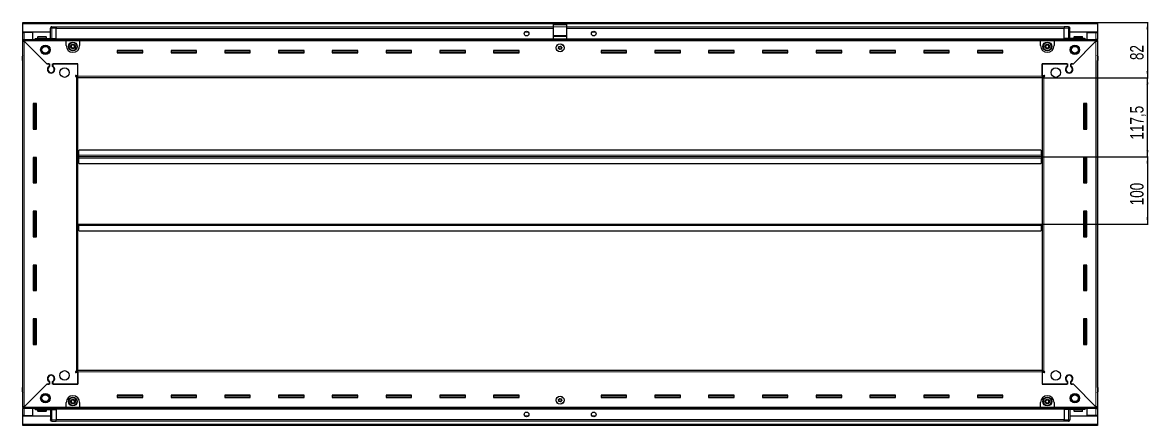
# Model space of a CAD drawing. Header units: millimetres. Extents: x 1132 to 6073, y -137 to 1943.
# Drawn here: x 4398 to 6073, y 1148 to 1747 of the extents above; entities that cross this region are included whole.
import ezdxf

# ---------------------------------------------------------------- set-up
doc = ezdxf.new("R2010")
doc.units = ezdxf.units.MM
doc.layers.add('FORMAT', color=7, linetype='Continuous')
doc.styles.add('SLDTEXTSTYLE0', font='TXT', dxfattribs={"width": 0.75})
doc.dimstyles.new('SLDDIMSTYLE0', dxfattribs={"dimtxt": 20, "dimasz": 10, "dimexe": 0, "dimexo": 0.0625, "dimgap": 5, "dimtad": 2, "dimdec": 1, "dimrnd": 1e-09, "dimzin": 12, "dimdsep": 46, "dimtxsty": 'SLDTEXTSTYLE0', "dimsah": 1, "dimcen": 0.09, "dimadec": 0, "dimazin": 3, "dimtfac": 1, "dimtofl": 0, "dimtmove": 0, "dimatfit": 3, "dimfxl": 0, "dimfrac": 2, "dimtolj": 1, "dimtzin": 12, "dimarcsym": 0})

# ---------------------------------------------------------------- blocks, each defined once
blk = doc.blocks.new('_D_6')
at = {"layer": 'FORMAT'}
for p, q in [((5997, 1746.6), (6072.5, 1746.6)), ((6071.5, 1746.6), (6071.5, 1664.6)), ((5915, 1664.6), (6072.5, 1664.6))]:
    blk.add_line(p, q, dxfattribs=at)
for points in [[(6071.5, 1746.6), (6070, 1736.6), (6073.1, 1736.6)], [(6071.5, 1664.6), (6073.1, 1674.6), (6070, 1674.6)]]:
    blk.add_solid(points, dxfattribs=at)
at = {"layer": 'FORMAT', "insert": (6045.7, 1690.8), "char_height": 20, "attachment_point": 1, "rotation": 90, "style": 'SLDTEXTSTYLE0'}
blk.add_mtext('82', dxfattribs=at)
blk = doc.blocks.new('_D_7')
at = {"layer": 'FORMAT'}
for p, q in [((5915, 1664.6), (6072.5, 1664.6)), ((6071.5, 1547.1), (6071.5, 1664.6)), ((5914, 1547.1), (6072.5, 1547.1))]:
    blk.add_line(p, q, dxfattribs=at)
for points in [[(6071.5, 1664.6), (6070, 1654.6), (6073.1, 1654.6)], [(6071.5, 1547.1), (6073.1, 1557.1), (6070, 1557.1)]]:
    blk.add_solid(points, dxfattribs=at)
at = {"layer": 'FORMAT', "insert": (6045.7, 1572.6), "char_height": 20, "attachment_point": 1, "rotation": 90, "style": 'SLDTEXTSTYLE0'}
blk.add_mtext('117,5', dxfattribs=at)
blk = doc.blocks.new('_D_8')
at = {"layer": 'FORMAT'}
for p, q in [((5914, 1547.1), (6072.5, 1547.1)), ((6071.5, 1547.1), (6071.5, 1447.1)), ((5914, 1447.1), (6072.5, 1447.1))]:
    blk.add_line(p, q, dxfattribs=at)
for points in [[(6071.5, 1547.1), (6070, 1537.1), (6073.1, 1537.1)], [(6071.5, 1447.1), (6073.1, 1457.1), (6070, 1457.1)]]:
    blk.add_solid(points, dxfattribs=at)
at = {"layer": 'FORMAT', "insert": (6045.7, 1474.9), "char_height": 20, "attachment_point": 1, "rotation": 90, "style": 'SLDTEXTSTYLE0'}
blk.add_mtext('100', dxfattribs=at)

msp = doc.modelspace()

# ---------------------------------------------------------------- linework, layer by layer
at = {"color": 7, "linetype": 'Continuous', "lineweight": 25}
for p, q in [((4398.01, 1744.5), (4398.01, 1746.6)), ((4398.01, 1746.6), (5997.01, 1746.6)), ((4398.01, 1732.1), (4398.01, 1744.5)), ((5187.51, 1743.6), (5207.51, 1743.6)), ((5187.51, 1740.34), (5187.51, 1743.6)), ((5207.51, 1740.34), (5207.51, 1743.6)), ((5997.01, 1746.6), (5997.01, 1744.5)), ((5997.01, 1744.5), (5997.01, 1732.1)), ((4439.01, 1732.1), (4398.01, 1732.1)), ((4398.01, 1731.6), (4398.01, 1732.1)), ((4398.01, 1731.6), (4400.11, 1731.6)), ((4398.01, 1721.35), (4398.01, 1731.6)), ((4399.51, 1731.6), (4399.51, 1732.1)), ((4413.01, 1731.6), (4400.11, 1731.6)), ((4413.01, 1721.35), (4413.01, 1731.6)), ((4439.01, 1723.1), (4439.01, 1738.1)), ((4439.69, 1739.6), (4439.69, 1739.6)), ((4441.01, 1740.1), (4447.51, 1740.1)), ((4441.01, 1740.1), (4447.51, 1740.1)), ((4447.51, 1740.1), (4447.51, 1740.1)), ((4447.51, 1740.1), (4447.51, 1740.1)), ((4447.51, 1740.1), (4447.51, 1738.1)), ((5187.51, 1739.95), (4447.51, 1739.95)), ((4447.51, 1723.1), (4447.51, 1738.1)), ((5150.39, 1732.1), (5144.64, 1732.1)), ((5187.51, 1727.19), (5187.51, 1740.34)), ((5187.51, 1726.1), (5187.51, 1727.19)), ((5187.51, 1726.1), (5207.51, 1726.1)), ((5187.51, 1722.6), (5187.51, 1726.1)), ((5207.51, 1727.19), (5207.51, 1740.34)), ((5947.51, 1739.95), (5207.51, 1739.95)), ((5207.51, 1726.1), (5207.51, 1727.19)), ((5207.51, 1722.6), (5207.51, 1726.1)), ((5250.39, 1732.1), (5244.64, 1732.1)), ((5947.51, 1740.1), (5947.51, 1740.1)), ((5954.01, 1740.1), (5947.51, 1740.1)), ((5954.01, 1740.1), (5947.51, 1740.1)), ((5947.51, 1740.1), (5947.51, 1738.1)), ((5947.51, 1723.1), (5947.51, 1738.1)), ((5956.01, 1738.1), (5956.01, 1738.1)), ((5956.01, 1723.1), (5956.01, 1738.1)), ((5997.01, 1732.1), (5956.01, 1732.1)), ((5982.01, 1721.35), (5982.01, 1731.6)), ((5982.01, 1731.6), (5994.91, 1731.6)), ((5994.91, 1731.6), (5997.01, 1731.6)), ((5995.51, 1731.6), (5995.51, 1732.1)), ((5997.01, 1731.6), (5997.01, 1732.1)), ((5997.01, 1731.6), (5997.01, 1721.35)), ((4398.01, 1719.85), (4398.01, 1721.35)), ((4398.01, 1721.35), (4399.01, 1721.35)), ((4398.01, 1719.35), (4398.01, 1719.85)), ((4398.01, 1719.85), (4399.01, 1719.85)), ((4398.01, 1174.85), (4398.01, 1719.35)), ((4399.51, 1719.35), (4398.01, 1719.35)), ((4399.01, 1719.85), (4399.01, 1721.35)), ((4399.01, 1721.35), (4462.51, 1721.35)), ((4399.61, 1719.25), (4433.51, 1685.35)), ((4434.21, 1684.65), (4400.11, 1718.75)), ((4418.51, 1723.1), (4447.51, 1723.1)), ((4420.01, 1725), (4420.01, 1723.1)), ((4420.81, 1725.8), (4432.21, 1725.8)), ((4433.01, 1723.1), (4433.01, 1725)), ((4447.51, 1723.1), (4447.51, 1722.6)), ((4447.51, 1721.95), (5947.51, 1721.95)), ((4462.51, 1719.25), (4462.51, 1721.35)), ((4462.51, 1721.35), (4482.51, 1721.35)), ((4462.51, 1719.85), (4482.51, 1719.85)), ((4462.51, 1712.35), (4462.51, 1719.25)), ((4482.51, 1721.35), (4482.51, 1719.25)), ((4482.51, 1721.35), (5912.51, 1721.35)), ((4482.51, 1719.25), (4482.51, 1712.35)), ((5187.51, 1722.6), (5207.51, 1722.6)), ((5191.51, 1722.6), (5191.51, 1721.95)), ((5194.01, 1721.95), (5194.01, 1722.6)), ((5201.01, 1721.95), (5201.01, 1722.6)), ((5203.51, 1721.95), (5203.51, 1722.6)), ((5912.51, 1719.25), (5912.51, 1721.35)), ((5912.51, 1721.35), (5932.51, 1721.35)), ((5912.51, 1719.85), (5932.51, 1719.85)), ((5912.51, 1712.35), (5912.51, 1719.25)), ((5932.51, 1721.35), (5996.01, 1721.35)), ((5932.51, 1721.35), (5932.51, 1719.25)), ((5932.51, 1719.25), (5932.51, 1712.35)), ((5947.51, 1723.1), (5947.51, 1722.6)), ((5976.51, 1723.1), (5947.51, 1723.1)), ((5994.91, 1718.75), (5960.81, 1684.65)), ((5961.51, 1685.35), (5995.41, 1719.25)), ((5962.01, 1725), (5962.01, 1723.1)), ((5962.81, 1725.8), (5974.21, 1725.8)), ((5975.01, 1723.1), (5975.01, 1725)), ((5995.51, 1719.35), (5997.01, 1719.35)), ((5996.01, 1719.85), (5996.01, 1721.35)), ((5996.01, 1721.35), (5997.01, 1721.35)), ((5996.01, 1719.85), (5997.01, 1719.85)), ((5997.01, 1719.85), (5997.01, 1721.35)), ((5997.01, 1719.85), (5997.01, 1719.35)), ((5997.01, 1719.35), (5997.01, 1174.85)), ((4397.51, 1696.6), (4397.51, 1690.1)), ((4397.51, 1690.1), (4397.51, 1696.6)), ((4576.51, 1705.1), (4538.51, 1705.1)), ((4538.51, 1705.1), (4538.51, 1701.6)), ((4576.51, 1702.35), (4538.51, 1702.35)), ((4538.51, 1701.6), (4576.51, 1701.6)), ((4576.51, 1701.6), (4576.51, 1705.1)), ((4656.51, 1705.1), (4618.51, 1705.1)), ((4618.51, 1705.1), (4618.51, 1701.6)), ((4656.51, 1702.35), (4618.51, 1702.35)), ((4618.51, 1701.6), (4656.51, 1701.6)), ((4656.51, 1701.6), (4656.51, 1705.1)), ((4736.51, 1705.1), (4698.51, 1705.1)), ((4698.51, 1705.1), (4698.51, 1701.6)), ((4736.51, 1702.35), (4698.51, 1702.35)), ((4698.51, 1701.6), (4736.51, 1701.6)), ((4736.51, 1701.6), (4736.51, 1705.1)), ((4816.51, 1705.1), (4778.51, 1705.1)), ((4778.51, 1705.1), (4778.51, 1701.6)), ((4816.51, 1702.35), (4778.51, 1702.35)), ((4778.51, 1701.6), (4816.51, 1701.6)), ((4816.51, 1701.6), (4816.51, 1705.1)), ((4896.51, 1705.1), (4858.51, 1705.1)), ((4858.51, 1705.1), (4858.51, 1701.6)), ((4896.51, 1702.35), (4858.51, 1702.35)), ((4858.51, 1701.6), (4896.51, 1701.6)), ((4896.51, 1701.6), (4896.51, 1705.1)), ((4976.51, 1705.1), (4938.51, 1705.1)), ((4938.51, 1705.1), (4938.51, 1701.6)), ((4976.51, 1702.35), (4938.51, 1702.35)), ((4938.51, 1701.6), (4976.51, 1701.6)), ((4976.51, 1701.6), (4976.51, 1705.1)), ((5056.51, 1705.1), (5018.51, 1705.1)), ((5018.51, 1705.1), (5018.51, 1701.6)), ((5056.51, 1702.35), (5018.51, 1702.35)), ((5018.51, 1701.6), (5056.51, 1701.6)), ((5056.51, 1701.6), (5056.51, 1705.1)), ((5136.51, 1705.1), (5098.51, 1705.1)), ((5098.51, 1705.1), (5098.51, 1701.6)), ((5136.51, 1702.35), (5098.51, 1702.35)), ((5098.51, 1701.6), (5136.51, 1701.6)), ((5136.51, 1701.6), (5136.51, 1705.1)), ((5296.51, 1705.1), (5258.51, 1705.1)), ((5258.51, 1705.1), (5258.51, 1701.6)), ((5296.51, 1702.35), (5258.51, 1702.35)), ((5258.51, 1701.6), (5296.51, 1701.6)), ((5296.51, 1701.6), (5296.51, 1705.1)), ((5376.51, 1705.1), (5338.51, 1705.1)), ((5338.51, 1705.1), (5338.51, 1701.6)), ((5376.51, 1702.35), (5338.51, 1702.35)), ((5338.51, 1701.6), (5376.51, 1701.6)), ((5376.51, 1701.6), (5376.51, 1705.1)), ((5456.51, 1705.1), (5418.51, 1705.1)), ((5418.51, 1705.1), (5418.51, 1701.6)), ((5456.51, 1702.35), (5418.51, 1702.35)), ((5418.51, 1701.6), (5456.51, 1701.6)), ((5456.51, 1701.6), (5456.51, 1705.1)), ((5536.51, 1705.1), (5498.51, 1705.1)), ((5498.51, 1705.1), (5498.51, 1701.6)), ((5536.51, 1702.35), (5498.51, 1702.35)), ((5498.51, 1701.6), (5536.51, 1701.6)), ((5536.51, 1701.6), (5536.51, 1705.1)), ((5616.51, 1705.1), (5578.51, 1705.1)), ((5578.51, 1705.1), (5578.51, 1701.6)), ((5616.51, 1702.35), (5578.51, 1702.35)), ((5578.51, 1701.6), (5616.51, 1701.6)), ((5616.51, 1701.6), (5616.51, 1705.1)), ((5696.51, 1705.1), (5658.51, 1705.1)), ((5658.51, 1705.1), (5658.51, 1701.6)), ((5696.51, 1702.35), (5658.51, 1702.35)), ((5658.51, 1701.6), (5696.51, 1701.6)), ((5696.51, 1701.6), (5696.51, 1705.1)), ((5776.51, 1705.1), (5738.51, 1705.1)), ((5738.51, 1705.1), (5738.51, 1701.6)), ((5776.51, 1702.35), (5738.51, 1702.35)), ((5738.51, 1701.6), (5776.51, 1701.6)), ((5776.51, 1701.6), (5776.51, 1705.1)), ((5856.51, 1705.1), (5818.51, 1705.1)), ((5818.51, 1705.1), (5818.51, 1701.6)), ((5856.51, 1702.35), (5818.51, 1702.35)), ((5818.51, 1701.6), (5856.51, 1701.6)), ((5856.51, 1701.6), (5856.51, 1705.1)), ((5997.02, 1697.93), (5997.02, 1697.93)), ((5997.51, 1690.1), (5997.51, 1696.6)), ((5997.52, 1696.6), (5997.52, 1690.1)), ((4397.51, 1690.1), (4397.51, 1690.1)), ((4398.01, 1690.1), (4397.51, 1690.1)), ((4397.66, 1690.1), (4397.66, 1204.1)), ((4433.51, 1685.35), (4437.71, 1685.35)), ((4434.91, 1685.35), (4434.21, 1684.65)), ((4437.01, 1685.35), (4434.91, 1685.35)), ((4437.01, 1685.35), (4437.01, 1681.46)), ((4437.71, 1685.35), (4437.71, 1681.07)), ((4442.31, 1685.35), (4480.01, 1685.35)), ((4442.31, 1681.07), (4442.31, 1685.35)), ((4443.01, 1681.46), (4443.01, 1685.35)), ((4480.01, 1685.35), (4443.01, 1685.35)), ((4480.01, 1666.7), (4480.01, 1685.35)), ((4480.01, 1668.1), (4480.01, 1685.35)), ((5915.01, 1685.35), (5952.71, 1685.35)), ((5915.01, 1666.7), (5915.01, 1685.35)), ((5915.01, 1685.35), (5915.01, 1668.1)), ((5952.01, 1685.35), (5915.01, 1685.35)), ((5952.01, 1685.35), (5952.01, 1681.46)), ((5952.71, 1685.35), (5952.71, 1681.07)), ((5957.31, 1685.35), (5961.51, 1685.35)), ((5957.31, 1681.07), (5957.31, 1685.35)), ((5960.11, 1685.35), (5958.01, 1685.35)), ((5958.01, 1681.46), (5958.01, 1685.35)), ((5960.81, 1684.65), (5960.11, 1685.35)), ((5997.02, 1690.1), (5997.51, 1690.1)), ((5997.36, 1204.1), (5997.36, 1690.1)), ((5997.52, 1690.1), (5997.51, 1690.1)), ((5997.51, 1690.1), (5997.51, 1690.1)), ((4438.01, 1672.49), (4438.01, 1671.73)), ((4477.16, 1668.1), (4480.01, 1668.1)), ((4477.91, 1666.1), (4477.16, 1666.1)), ((4477.91, 1666.1), (4480.01, 1666.1)), ((4480.01, 1667.1), (4478.01, 1667.1)), ((4478.01, 1667.1), (4478.01, 1666.1)), ((4480.01, 1664.6), (4480.01, 1666.7)), ((5915.01, 1664.6), (4480.01, 1664.6)), ((4480.01, 1229.6), (4480.01, 1664.6)), ((5915.01, 1668.1), (5917.86, 1668.1)), ((5917.01, 1667.1), (5915.01, 1667.1)), ((5915.01, 1666.7), (5915.01, 1664.6)), ((5915.01, 1666.1), (5917.11, 1666.1)), ((5915.01, 1664.6), (5915.01, 1229.6)), ((5917.01, 1666.1), (5917.01, 1667.1)), ((5917.86, 1666.1), (5917.11, 1666.1)), ((5957.01, 1672.49), (5957.01, 1671.73)), ((4418.51, 1626.1), (4413.51, 1626.1)), ((4413.51, 1626.1), (4413.51, 1588.1)), ((4415.66, 1588.1), (4415.66, 1626.1)), ((4417.46, 1588.1), (4417.46, 1626.1)), ((4417.49, 1588.1), (4417.49, 1626.1)), ((4418.51, 1588.1), (4418.51, 1626.1)), ((5976.51, 1626.1), (5976.51, 1588.1)), ((5981.51, 1626.1), (5976.51, 1626.1)), ((5977.54, 1626.1), (5977.54, 1588.1)), ((5977.57, 1626.1), (5977.57, 1588.1)), ((5979.36, 1626.1), (5979.36, 1588.1)), ((5981.51, 1588.1), (5981.51, 1626.1)), ((4413.51, 1588.1), (4418.51, 1588.1)), ((5976.51, 1588.1), (5981.51, 1588.1)), ((4418.51, 1546.1), (4413.51, 1546.1)), ((4413.51, 1546.1), (4413.51, 1508.1)), ((4415.66, 1508.1), (4415.66, 1546.1)), ((4417.46, 1508.1), (4417.46, 1546.1)), ((4417.49, 1508.1), (4417.49, 1546.1)), ((4418.51, 1508.1), (4418.51, 1546.1)), ((4480.76, 1547.1), (4480.01, 1547.1)), ((4481.01, 1549.95), (4480.76, 1549.95)), ((4480.76, 1549.95), (4480.76, 1547.1)), ((4480.76, 1547.1), (4480.76, 1544.25)), ((4480.76, 1544.25), (4481.01, 1544.25)), ((4482.01, 1557.1), (4481.01, 1556.1)), ((4481.01, 1556.1), (4481.01, 1549.2)), ((4481.01, 1547.1), (4481.01, 1549.2)), ((5914.01, 1547.1), (4481.01, 1547.1)), ((4481.01, 1545), (4481.01, 1547.1)), ((4481.01, 1545), (4481.01, 1538.1)), ((5913.01, 1557.1), (4482.01, 1557.1)), ((5914.01, 1556.1), (5913.01, 1557.1)), ((5914.01, 1549.2), (5914.01, 1556.1)), ((5914.26, 1549.95), (5914.01, 1549.95)), ((5914.01, 1549.2), (5914.01, 1547.1)), ((5914.01, 1547.1), (5914.01, 1545)), ((5914.01, 1538.1), (5914.01, 1545)), ((5914.01, 1544.25), (5914.26, 1544.25)), ((5914.26, 1547.1), (5914.26, 1549.95)), ((5915.01, 1547.1), (5914.26, 1547.1)), ((5914.26, 1544.25), (5914.26, 1547.1)), ((5976.51, 1546.1), (5976.51, 1508.1)), ((5981.51, 1546.1), (5976.51, 1546.1)), ((5977.54, 1546.1), (5977.54, 1508.1)), ((5977.57, 1546.1), (5977.57, 1508.1)), ((5979.36, 1546.1), (5979.36, 1508.1)), ((5981.51, 1508.1), (5981.51, 1546.1)), ((4481.01, 1538.1), (4482.01, 1537.1)), ((4482.01, 1537.1), (5913.01, 1537.1)), ((5913.01, 1537.1), (5914.01, 1538.1)), ((4413.51, 1508.1), (4418.51, 1508.1)), ((5976.51, 1508.1), (5981.51, 1508.1)), ((4418.51, 1466.1), (4413.51, 1466.1)), ((4413.51, 1466.1), (4413.51, 1428.1)), ((4415.66, 1428.1), (4415.66, 1466.1)), ((4417.46, 1428.1), (4417.46, 1466.1)), ((4417.49, 1428.1), (4417.49, 1466.1)), ((4418.51, 1428.1), (4418.51, 1466.1)), ((5976.51, 1466.1), (5976.51, 1428.1)), ((5981.51, 1466.1), (5976.51, 1466.1)), ((5977.54, 1466.1), (5977.54, 1428.1)), ((5977.57, 1466.1), (5977.57, 1428.1)), ((5979.36, 1466.1), (5979.36, 1428.1)), ((5981.51, 1428.1), (5981.51, 1466.1)), ((4480.01, 1447.1), (4480.76, 1447.1)), ((4480.76, 1447.1), (4480.76, 1444.25)), ((4480.76, 1444.25), (4481.01, 1444.25)), ((4481.01, 1445), (4481.01, 1447.1)), ((4481.01, 1447.1), (5914.01, 1447.1)), ((4481.01, 1445), (4481.01, 1438.1)), ((5914.01, 1447.1), (5914.01, 1445)), ((5914.01, 1438.1), (5914.01, 1445)), ((5914.01, 1444.25), (5914.26, 1444.25)), ((5914.26, 1444.25), (5914.26, 1447.1)), ((5914.26, 1447.1), (5915.01, 1447.1)), ((4413.51, 1428.1), (4418.51, 1428.1)), ((4481.01, 1438.1), (4482.01, 1437.1)), ((4482.01, 1437.1), (5913.01, 1437.1)), ((5913.01, 1437.1), (5914.01, 1438.1)), ((5976.51, 1428.1), (5981.51, 1428.1)), ((4418.51, 1386.1), (4413.51, 1386.1)), ((4413.51, 1386.1), (4413.51, 1348.1)), ((4415.66, 1348.1), (4415.66, 1386.1)), ((4417.46, 1348.1), (4417.46, 1386.1)), ((4417.49, 1348.1), (4417.49, 1386.1)), ((4418.51, 1348.1), (4418.51, 1386.1)), ((5976.51, 1386.1), (5976.51, 1348.1)), ((5981.51, 1386.1), (5976.51, 1386.1)), ((5977.54, 1386.1), (5977.54, 1348.1)), ((5977.57, 1386.1), (5977.57, 1348.1)), ((5979.36, 1386.1), (5979.36, 1348.1)), ((5981.51, 1348.1), (5981.51, 1386.1)), ((4413.51, 1348.1), (4418.51, 1348.1)), ((5976.51, 1348.1), (5981.51, 1348.1)), ((4418.51, 1306.1), (4413.51, 1306.1)), ((4413.51, 1306.1), (4413.51, 1268.1)), ((4415.66, 1268.1), (4415.66, 1306.1)), ((4417.46, 1268.1), (4417.46, 1306.1)), ((4417.49, 1268.1), (4417.49, 1306.1)), ((4418.51, 1268.1), (4418.51, 1306.1)), ((5976.51, 1306.1), (5976.51, 1268.1)), ((5981.51, 1306.1), (5976.51, 1306.1)), ((5977.54, 1306.1), (5977.54, 1268.1)), ((5977.57, 1306.1), (5977.57, 1268.1)), ((5979.36, 1306.1), (5979.36, 1268.1)), ((5981.51, 1268.1), (5981.51, 1306.1)), ((4413.51, 1268.1), (4418.51, 1268.1)), ((5976.51, 1268.1), (5981.51, 1268.1)), ((4477.16, 1228.1), (4477.91, 1228.1)), ((4480.01, 1226.1), (4477.16, 1226.1)), ((4480.01, 1228.1), (4477.91, 1228.1)), ((4478.01, 1228.1), (4478.01, 1227.1)), ((4478.01, 1227.1), (4480.01, 1227.1)), ((4480.01, 1229.6), (5915.01, 1229.6)), ((4480.01, 1227.5), (4480.01, 1229.6)), ((4480.01, 1227.5), (4480.01, 1208.85)), ((4480.01, 1208.85), (4480.01, 1226.1)), ((5915.01, 1229.6), (5915.01, 1227.5)), ((5917.11, 1228.1), (5915.01, 1228.1)), ((5915.01, 1227.5), (5915.01, 1208.85)), ((5915.01, 1227.1), (5917.01, 1227.1)), ((5915.01, 1226.1), (5915.01, 1208.85)), ((5917.86, 1226.1), (5915.01, 1226.1)), ((5917.01, 1227.1), (5917.01, 1228.1)), ((5917.11, 1228.1), (5917.86, 1228.1)), ((4433.51, 1208.85), (4399.61, 1174.95)), ((4400.11, 1175.45), (4434.21, 1209.55)), ((4437.71, 1208.85), (4433.51, 1208.85)), ((4434.21, 1209.55), (4434.91, 1208.85)), ((4434.91, 1208.85), (4437.01, 1208.85)), ((4437.01, 1212.74), (4437.01, 1208.85)), ((4437.71, 1213.14), (4437.71, 1208.85)), ((4438.01, 1222.48), (4438.01, 1221.72)), ((4442.31, 1208.85), (4442.31, 1213.14)), ((4480.01, 1208.85), (4442.31, 1208.85)), ((4443.01, 1208.85), (4443.01, 1212.74)), ((4443.01, 1208.85), (4480.01, 1208.85)), ((5952.71, 1208.85), (5915.01, 1208.85)), ((5915.01, 1208.85), (5952.01, 1208.85)), ((5952.01, 1212.74), (5952.01, 1208.85)), ((5952.71, 1213.14), (5952.71, 1208.85)), ((5957.01, 1222.48), (5957.01, 1221.72)), ((5957.31, 1208.85), (5957.31, 1213.14)), ((5961.51, 1208.85), (5957.31, 1208.85)), ((5958.01, 1208.85), (5958.01, 1212.74)), ((5958.01, 1208.85), (5960.11, 1208.85)), ((5960.11, 1208.85), (5960.81, 1209.55)), ((5960.81, 1209.55), (5994.91, 1175.45)), ((5995.41, 1174.95), (5961.51, 1208.85)), ((4397.51, 1204.1), (4397.51, 1204.1)), ((4397.51, 1197.6), (4397.51, 1204.1)), ((4397.51, 1204.1), (4397.51, 1204.1)), ((4397.51, 1204.1), (4397.51, 1197.6)), ((4398.01, 1204.1), (4397.51, 1204.1)), ((4398.01, 1196.28), (4398.01, 1196.28)), ((4576.51, 1192.6), (4538.51, 1192.6)), ((4538.51, 1192.6), (4538.51, 1189.1)), ((4538.51, 1191.85), (4576.51, 1191.85)), ((4576.51, 1189.1), (4576.51, 1192.6)), ((4656.51, 1192.6), (4618.51, 1192.6)), ((4618.51, 1192.6), (4618.51, 1189.1)), ((4618.51, 1191.85), (4656.51, 1191.85)), ((4656.51, 1189.1), (4656.51, 1192.6)), ((4736.51, 1192.6), (4698.51, 1192.6)), ((4698.51, 1192.6), (4698.51, 1189.1)), ((4698.51, 1191.85), (4736.51, 1191.85)), ((4736.51, 1189.1), (4736.51, 1192.6)), ((4816.51, 1192.6), (4778.51, 1192.6)), ((4778.51, 1192.6), (4778.51, 1189.1)), ((4778.51, 1191.85), (4816.51, 1191.85)), ((4816.51, 1189.1), (4816.51, 1192.6)), ((4896.51, 1192.6), (4858.51, 1192.6)), ((4858.51, 1192.6), (4858.51, 1189.1)), ((4858.51, 1191.85), (4896.51, 1191.85)), ((4896.51, 1189.1), (4896.51, 1192.6)), ((4976.51, 1192.6), (4938.51, 1192.6)), ((4938.51, 1192.6), (4938.51, 1189.1)), ((4938.51, 1191.85), (4976.51, 1191.85)), ((4976.51, 1189.1), (4976.51, 1192.6)), ((5056.51, 1192.6), (5018.51, 1192.6)), ((5018.51, 1192.6), (5018.51, 1189.1)), ((5018.51, 1191.85), (5056.51, 1191.85)), ((5056.51, 1189.1), (5056.51, 1192.6)), ((5136.51, 1192.6), (5098.51, 1192.6)), ((5098.51, 1192.6), (5098.51, 1189.1)), ((5098.51, 1191.85), (5136.51, 1191.85)), ((5136.51, 1189.1), (5136.51, 1192.6)), ((5296.51, 1192.6), (5258.51, 1192.6)), ((5258.51, 1192.6), (5258.51, 1189.1)), ((5258.51, 1191.85), (5296.51, 1191.85)), ((5296.51, 1189.1), (5296.51, 1192.6)), ((5376.51, 1192.6), (5338.51, 1192.6)), ((5338.51, 1192.6), (5338.51, 1189.1)), ((5338.51, 1191.85), (5376.51, 1191.85)), ((5376.51, 1189.1), (5376.51, 1192.6)), ((5456.51, 1192.6), (5418.51, 1192.6)), ((5418.51, 1192.6), (5418.51, 1189.1)), ((5418.51, 1191.85), (5456.51, 1191.85)), ((5456.51, 1189.1), (5456.51, 1192.6)), ((5536.51, 1192.6), (5498.51, 1192.6)), ((5498.51, 1192.6), (5498.51, 1189.1)), ((5498.51, 1191.85), (5536.51, 1191.85)), ((5536.51, 1189.1), (5536.51, 1192.6)), ((5616.51, 1192.6), (5578.51, 1192.6)), ((5578.51, 1192.6), (5578.51, 1189.1)), ((5578.51, 1191.85), (5616.51, 1191.85)), ((5616.51, 1189.1), (5616.51, 1192.6)), ((5696.51, 1192.6), (5658.51, 1192.6)), ((5658.51, 1192.6), (5658.51, 1189.1)), ((5658.51, 1191.85), (5696.51, 1191.85)), ((5696.51, 1189.1), (5696.51, 1192.6)), ((5776.51, 1192.6), (5738.51, 1192.6)), ((5738.51, 1192.6), (5738.51, 1189.1)), ((5738.51, 1191.85), (5776.51, 1191.85)), ((5776.51, 1189.1), (5776.51, 1192.6)), ((5856.51, 1192.6), (5818.51, 1192.6)), ((5818.51, 1192.6), (5818.51, 1189.1)), ((5818.51, 1191.85), (5856.51, 1191.85)), ((5856.51, 1189.1), (5856.51, 1192.6)), ((5997.01, 1204.1), (5997.51, 1204.1)), ((5997.52, 1204.1), (5997.51, 1204.1)), ((5997.51, 1204.1), (5997.51, 1197.6)), ((5997.52, 1197.6), (5997.52, 1204.1)), ((4398.01, 1174.35), (4398.01, 1174.85)), ((4399.51, 1174.85), (4398.01, 1174.85)), ((4398.01, 1174.35), (4398.01, 1172.85)), ((4399.01, 1174.35), (4398.01, 1174.35)), ((4399.01, 1174.35), (4399.01, 1172.85)), ((4462.51, 1174.95), (4462.51, 1181.85)), ((4462.51, 1172.85), (4462.51, 1174.95)), ((4482.51, 1174.35), (4462.51, 1174.35)), ((4482.51, 1181.85), (4482.51, 1174.95)), ((4482.51, 1174.95), (4482.51, 1172.85)), ((4538.51, 1189.1), (4576.51, 1189.1)), ((4618.51, 1189.1), (4656.51, 1189.1)), ((4698.51, 1189.1), (4736.51, 1189.1)), ((4778.51, 1189.1), (4816.51, 1189.1)), ((4858.51, 1189.1), (4896.51, 1189.1)), ((4938.51, 1189.1), (4976.51, 1189.1)), ((5018.51, 1189.1), (5056.51, 1189.1)), ((5098.51, 1189.1), (5136.51, 1189.1)), ((5258.51, 1189.1), (5296.51, 1189.1)), ((5338.51, 1189.1), (5376.51, 1189.1)), ((5418.51, 1189.1), (5456.51, 1189.1)), ((5498.51, 1189.1), (5536.51, 1189.1)), ((5578.51, 1189.1), (5616.51, 1189.1)), ((5658.51, 1189.1), (5696.51, 1189.1)), ((5738.51, 1189.1), (5776.51, 1189.1)), ((5818.51, 1189.1), (5856.51, 1189.1)), ((5912.51, 1174.95), (5912.51, 1181.85)), ((5912.51, 1172.85), (5912.51, 1174.95)), ((5932.51, 1174.35), (5912.51, 1174.35)), ((5932.51, 1181.85), (5932.51, 1174.95)), ((5932.51, 1174.95), (5932.51, 1172.85)), ((5995.51, 1174.85), (5997.01, 1174.85)), ((5996.01, 1174.35), (5996.01, 1172.85)), ((5997.01, 1174.35), (5996.01, 1174.35)), ((5997.01, 1174.85), (5997.01, 1174.35)), ((5997.01, 1174.35), (5997.01, 1172.85)), ((4398.01, 1162.6), (4398.01, 1172.85)), ((4399.01, 1172.85), (4398.01, 1172.85)), ((4400.11, 1162.6), (4398.01, 1162.6)), ((4398.01, 1162.1), (4398.01, 1162.6)), ((4398.01, 1149.7), (4398.01, 1162.1)), ((4398.01, 1162.1), (4439.01, 1162.1)), ((4462.51, 1172.85), (4399.01, 1172.85)), ((4399.51, 1162.1), (4399.51, 1162.6)), ((4400.11, 1162.6), (4413.01, 1162.6)), ((4413.01, 1162.6), (4413.01, 1172.85)), ((4418.51, 1171.1), (4447.51, 1171.1)), ((4420.01, 1171.1), (4420.01, 1169.2)), ((4424.59, 1168.4), (4420.81, 1168.4)), ((4432.21, 1168.4), (4424.59, 1168.4)), ((4433.01, 1169.2), (4433.01, 1171.1)), ((4439.01, 1171.1), (4439.01, 1156.1)), ((5947.51, 1172.25), (4447.51, 1172.25)), ((4447.51, 1171.1), (4447.51, 1171.6)), ((4447.51, 1171.1), (4447.51, 1156.1)), ((4482.51, 1172.85), (4462.51, 1172.85)), ((5912.51, 1172.85), (4482.51, 1172.85)), ((5144.64, 1162.1), (5150.39, 1162.1)), ((5244.64, 1162.1), (5250.39, 1162.1)), ((5932.51, 1172.85), (5912.51, 1172.85)), ((5996.01, 1172.85), (5932.51, 1172.85)), ((5947.51, 1171.1), (5947.51, 1171.6)), ((5976.51, 1171.1), (5947.51, 1171.1)), ((5947.51, 1171.1), (5947.51, 1156.1)), ((5956.01, 1171.1), (5956.01, 1156.1)), ((5956.01, 1162.1), (5997.01, 1162.1)), ((5962.01, 1171.1), (5962.01, 1169.2)), ((5969.81, 1168.4), (5962.81, 1168.4)), ((5974.21, 1168.4), (5969.81, 1168.4)), ((5975.01, 1169.2), (5975.01, 1171.1)), ((5982.01, 1162.6), (5982.01, 1172.85)), ((5994.91, 1162.6), (5982.01, 1162.6)), ((5997.01, 1162.6), (5994.91, 1162.6)), ((5995.51, 1162.1), (5995.51, 1162.6)), ((5997.01, 1172.85), (5996.01, 1172.85)), ((5997.01, 1172.85), (5997.01, 1162.6)), ((5997.01, 1162.1), (5997.01, 1162.6)), ((5997.01, 1162.1), (5997.01, 1149.7)), ((4398.01, 1147.6), (4398.01, 1149.7)), ((5997.01, 1147.6), (4398.01, 1147.6)), ((4439.01, 1156.1), (4439.01, 1156.1)), ((4441.01, 1154.1), (4447.51, 1154.1)), ((4441.01, 1154.1), (4447.51, 1154.1)), ((4447.51, 1154.1), (4447.51, 1156.1)), ((4447.51, 1154.25), (5947.51, 1154.25)), ((4447.51, 1154.1), (4447.51, 1154.1)), ((5947.51, 1154.1), (5947.51, 1156.1)), ((5947.51, 1154.1), (5947.52, 1154.1)), ((5954.01, 1154.1), (5947.51, 1154.1)), ((5947.51, 1154.1), (5947.51, 1154.1)), ((5954.01, 1154.1), (5947.51, 1154.1)), ((5955.34, 1154.6), (5955.34, 1154.6)), ((5997.01, 1149.7), (5997.01, 1147.6))]:
    msp.add_line(p, q, dxfattribs=at)
at = {"color": 8, "linetype": 'Continuous', "lineweight": 18}
for p, q in [((5997.01, 1744.5), (4398.01, 1744.5)), ((4400.11, 1731.6), (4400.11, 1732.1)), ((4400.11, 1721.35), (4400.11, 1731.6)), ((4439.01, 1738.1), (4441.01, 1738.1)), ((4441.01, 1740.1), (4441.01, 1738.1)), ((4441.01, 1738.1), (4441.01, 1723.1)), ((4447.51, 1738.1), (4441.01, 1738.1)), ((5187.51, 1737.95), (4447.51, 1737.95)), ((5187.51, 1740.34), (5207.51, 1740.34)), ((5187.51, 1727.19), (5207.51, 1727.19)), ((5947.51, 1737.95), (5207.51, 1737.95)), ((5947.51, 1738.1), (5954.01, 1738.1)), ((5954.01, 1740.1), (5954.01, 1738.1)), ((5956.01, 1738.1), (5954.01, 1738.1)), ((5954.01, 1738.1), (5954.01, 1723.1)), ((5994.91, 1732.1), (5994.91, 1731.6)), ((5994.91, 1731.6), (5994.91, 1721.35)), ((4462.51, 1719.25), (4399.61, 1719.25)), ((4400.11, 1718.75), (4400.11, 1175.45)), ((4420.01, 1725), (4433.01, 1725)), ((5187.51, 1722.6), (4447.51, 1722.6)), ((5947.51, 1721.37), (4447.51, 1721.37)), ((4462.51, 1719.25), (4482.51, 1719.25)), ((5912.51, 1719.25), (4482.51, 1719.25)), ((5193.51, 1721.95), (5193.51, 1722.6)), ((5201.51, 1721.95), (5201.51, 1722.6)), ((5947.51, 1722.6), (5207.51, 1722.6)), ((5912.51, 1719.25), (5932.51, 1719.25)), ((5995.41, 1719.25), (5932.51, 1719.25)), ((5962.01, 1725), (5975.01, 1725)), ((5994.91, 1175.45), (5994.91, 1718.75)), ((4398.01, 1696.6), (4397.51, 1696.6)), ((5997.01, 1696.6), (5997.51, 1696.6)), ((4477.91, 1228.1), (4477.91, 1666.1)), ((4480.01, 1666.7), (5915.01, 1666.7)), ((5917.11, 1666.1), (5917.11, 1228.1)), ((4415.01, 1626.1), (4415.01, 1588.1)), ((4416.25, 1626.1), (4416.25, 1588.1)), ((5978.78, 1588.1), (5978.78, 1626.1)), ((5980.01, 1588.1), (5980.01, 1626.1)), ((4415.01, 1546.1), (4415.01, 1508.1)), ((4416.25, 1546.1), (4416.25, 1508.1)), ((5914.01, 1549.2), (4481.01, 1549.2)), ((4481.01, 1545), (5914.01, 1545)), ((5978.78, 1508.1), (5978.78, 1546.1)), ((5980.01, 1508.1), (5980.01, 1546.1)), ((4415.01, 1466.1), (4415.01, 1428.1)), ((4416.25, 1466.1), (4416.25, 1428.1)), ((5978.78, 1428.1), (5978.78, 1466.1)), ((5980.01, 1428.1), (5980.01, 1466.1)), ((4481.01, 1445), (5914.01, 1445)), ((4415.01, 1386.1), (4415.01, 1348.1)), ((4416.25, 1386.1), (4416.25, 1348.1)), ((5978.78, 1348.1), (5978.78, 1386.1)), ((5980.01, 1348.1), (5980.01, 1386.1)), ((4415.01, 1306.1), (4415.01, 1268.1)), ((4416.25, 1306.1), (4416.25, 1268.1)), ((5978.78, 1268.1), (5978.78, 1306.1)), ((5980.01, 1268.1), (5980.01, 1306.1)), ((5915.01, 1227.5), (4480.01, 1227.5)), ((4398.01, 1197.6), (4397.51, 1197.6)), ((5997.01, 1197.6), (5997.51, 1197.6)), ((4399.61, 1174.95), (4462.51, 1174.95)), ((4482.51, 1174.95), (4462.51, 1174.95)), ((4482.51, 1174.95), (5912.51, 1174.95)), ((5932.51, 1174.95), (5912.51, 1174.95)), ((5932.51, 1174.95), (5995.41, 1174.95)), ((4400.11, 1162.6), (4400.11, 1172.85)), ((4400.11, 1162.1), (4400.11, 1162.6)), ((4424.32, 1169.2), (4420.01, 1169.2)), ((4433.01, 1169.2), (4424.32, 1169.2)), ((4441.01, 1156.1), (4441.01, 1171.1)), ((4447.51, 1172.84), (5947.51, 1172.84)), ((4447.51, 1171.6), (5947.51, 1171.6)), ((4447.51, 1156.25), (5947.51, 1156.25)), ((5954.01, 1156.1), (5954.01, 1171.1)), ((5969.99, 1169.2), (5962.01, 1169.2)), ((5975.01, 1169.2), (5969.99, 1169.2)), ((5994.91, 1172.85), (5994.91, 1162.6)), ((5994.91, 1162.6), (5994.91, 1162.1)), ((5997.01, 1149.7), (4398.01, 1149.7)), ((4439.01, 1156.1), (4441.01, 1156.1)), ((4441.01, 1154.1), (4441.01, 1156.1)), ((4447.51, 1156.1), (4441.01, 1156.1)), ((5947.51, 1156.1), (5954.01, 1156.1)), ((5956.01, 1156.1), (5954.01, 1156.1)), ((5954.01, 1154.1), (5954.01, 1156.1))]:
    msp.add_line(p, q, dxfattribs=at)
at = {"color": 7, "linetype": 'Continuous', "lineweight": 25, "flags": 128}
for points in [[(5955.87, 1738.86), (5955.98, 1738.49), (5956.01, 1738.1)], [(4439.16, 1155.35), (4439.05, 1155.71), (4439.01, 1156.1)]]:
    msp.add_lwpolyline(points, dxfattribs=at)
at = {"color": 7, "linetype": 'Continuous', "lineweight": 25}
for centre, radius in [((5147.51, 1730.1), 3.5), ((5247.51, 1730.1), 3.5), ((4431.51, 1706.1), 7), ((4431.51, 1706.1), 6.02), ((4431.51, 1706.1), 5.1), ((4472.51, 1711.1), 6.5), ((4472.51, 1711.1), 3.46), ((5197.51, 1709.1), 6), ((5197.51, 1708.95), 5.79), ((5197.51, 1708.95), 1.85), ((5922.51, 1711.1), 6.5), ((5922.51, 1711.1), 3.46), ((5963.51, 1706.1), 7), ((5963.51, 1706.1), 6.02), ((5963.51, 1706.1), 5.1), ((4460.01, 1672.1), 7), ((5935.01, 1672.1), 7), ((4460.01, 1222.1), 7), ((5935.01, 1222.1), 7), ((4431.51, 1188.1), 7), ((4431.51, 1188.1), 6.02), ((4431.51, 1188.1), 5.1), ((5197.51, 1185.1), 6), ((5197.51, 1185.25), 5.79), ((5963.51, 1188.1), 7), ((5963.51, 1188.1), 6.03), ((5963.51, 1188.1), 5.1), ((4472.51, 1183.1), 6.5), ((4472.51, 1183.1), 3.46), ((5197.51, 1185.25), 1.85), ((5922.51, 1183.1), 6.5), ((5922.51, 1183.1), 3.46), ((5147.51, 1164.1), 3.5), ((5247.51, 1164.1), 3.5)]:
    msp.add_circle(centre, radius, dxfattribs=at)
at = {"color": 8, "linetype": 'Continuous', "lineweight": 18}
for centre in [(4472.51, 1711.1), (5922.51, 1711.1), (4472.51, 1183.1), (5922.51, 1183.1)]:
    msp.add_circle(centre, 5.7, dxfattribs=at)
at = {"color": 7, "linetype": 'Continuous', "lineweight": 25}
for centre, radius, start, end in [((4441.01, 1738.1), 2, 90, 180), ((4441.01, 1738.1), 2, 123.94202, 131.40962), ((4441.01, 1738.1), 2, 90, 108.58003), ((5954.01, 1738.1), 2, 0, 90), ((4420.81, 1725), 0.8, 90, 180), ((4432.21, 1725), 0.8, 0, 90), ((4438.81, 1723.3), 0.2, 270, 0), ((4472.51, 1712.35), 10, 180, 270), ((4472.51, 1711.1), 2.5, 134.01559, 194.01559), ((4472.51, 1711.1), 2.5, 194.01559, 254.01559), ((4472.51, 1711.1), 2.5, 74.01559, 134.01559), ((4472.51, 1711.1), 2.5, 254.01559, 314.01559), ((4472.51, 1712.35), 10, 270, 0), ((4472.51, 1711.1), 2.5, 14.01559, 74.01559), ((4472.51, 1711.1), 2.5, 314.01559, 14.01559), ((5922.51, 1712.35), 10, 180, 270), ((5922.51, 1711.1), 2.5, 160.11158, 220.11158), ((5922.51, 1711.1), 2.5, 100.11158, 160.11158), ((5922.51, 1711.1), 2.5, 220.11158, 280.11158), ((5922.51, 1711.1), 2.5, 40.11158, 100.11158), ((5922.51, 1712.35), 10, 270, 0), ((5922.51, 1711.1), 2.5, 280.11158, 340.11158), ((5922.51, 1711.1), 2.5, 340.11158, 40.11158), ((5956.21, 1723.3), 0.2, 180, 270), ((5962.81, 1725), 0.8, 90, 180), ((5974.21, 1725), 0.8, 0, 90), ((4399.51, 1696.6), 2, 138.59038, 180), ((5995.52, 1696.6), 2, 0, 41.40962), ((5995.51, 1696.6), 2, 0, 41.39416), ((4440.01, 1676.85), 5.5, 123.05573, 56.94427), ((4440.01, 1676.85), 4.8, 118.63099, 61.36901), ((5955.01, 1676.85), 5.5, 123.05573, 56.94427), ((5955.01, 1676.85), 4.8, 118.63099, 61.36901), ((4477.16, 1667.1), 1, 90, 270), ((5917.86, 1667.1), 1, 270, 90), ((4477.16, 1227.1), 1, 90, 270), ((5917.86, 1227.1), 1, 270, 90), ((4440.01, 1217.35), 5.5, 303.05573, 236.94427), ((4440.01, 1217.35), 4.8, 298.63099, 241.36901), ((5955.01, 1217.35), 5.5, 303.05573, 236.94427), ((5955.01, 1217.35), 4.8, 298.63099, 241.36901), ((4399.51, 1197.6), 2, 180, 221.39416), ((4472.51, 1181.85), 10, 90, 180), ((4472.51, 1181.85), 10, 0, 90), ((5922.51, 1181.85), 10, 90, 180), ((5922.51, 1181.85), 10, 0, 90), ((5995.52, 1197.6), 2, 318.57492, 0), ((5995.51, 1197.6), 2, 318.59038, 0), ((4472.51, 1183.1), 2.5, 127.47401, 187.47401), ((4472.51, 1183.1), 2.5, 187.47401, 247.47401), ((4472.51, 1183.1), 2.5, 67.47401, 127.47401), ((4472.51, 1183.1), 2.5, 247.47401, 307.47401), ((4472.51, 1183.1), 2.5, 7.47401, 67.47401), ((4472.51, 1183.1), 2.5, 307.47401, 7.47401), ((5922.51, 1183.1), 2.5, 147.04236, 207.04236), ((5922.51, 1183.1), 2.5, 207.04236, 267.04236), ((5922.51, 1183.1), 2.5, 87.04236, 147.04236), ((5922.51, 1183.1), 2.5, 267.04236, 327.04236), ((5922.51, 1183.1), 2.5, 27.04236, 87.04236), ((5922.51, 1183.1), 2.5, 327.04236, 27.04236), ((4420.81, 1169.2), 0.8, 180, 270), ((4432.21, 1169.2), 0.8, 270, 0), ((4438.81, 1170.9), 0.2, 0, 90), ((5956.21, 1170.9), 0.2, 90, 180), ((5962.81, 1169.2), 0.8, 180, 270), ((5974.21, 1169.2), 0.8, 270, 0), ((4441.01, 1156.1), 2, 180, 270), ((5954.01, 1156.1), 2, 270, 0), ((5954.01, 1156.1), 2, 270, 311.40962)]:
    msp.add_arc(centre, radius, start, end, dxfattribs=at)
for points, knots in [([(4398.01, 1719.35), (4398.04, 1719.31), (4398.09, 1719.22), (4398.49, 1719.09), (4399.04, 1718.95), (4399.62, 1718.84), (4399.99, 1718.78), (4400.11, 1718.75)], [0, 0, 0, 0, 0.2302553, 0.4485219, 0.6667858, 0.8850496, 1, 1, 1, 1]), ([(4399.61, 1719.25), (4399.57, 1719.51), (4399.48, 1720), (4399.35, 1720.64), (4399.21, 1721.11), (4399.1, 1721.33), (4399.04, 1721.35), (4399.01, 1721.35)], [0, 0, 0, 0, 0.2302553, 0.4485219, 0.6667858, 0.8850496, 1, 1, 1, 1]), ([(4415.3, 1721.35), (4415.42, 1721.55), (4415.81, 1722.2), (4416.96, 1722.91), (4418, 1723.04), (4418.51, 1723.1)], [0, 0, 0, 0, 0.1822499, 0.5911249, 1, 1, 1, 1]), ([(4447.51, 1723.1), (4447.51, 1723.07), (4447.51, 1722.99), (4447.51, 1722.37), (4447.51, 1721.79), (4447.51, 1721.4), (4447.51, 1721.37)], [0, 0, 0, 0, 0.3242788, 0.6485576, 0.9728365, 1, 1, 1, 1]), ([(4469.74, 1711.9), (4470.11, 1712.26), (4470.8, 1712.93), (4471.49, 1713.59), (4471.82, 1713.91)], [0, 0, 0, 0, 0.5346859, 1, 1, 1, 1]), ([(4470.44, 1709.1), (4470.36, 1709.43), (4470.16, 1710.23), (4469.91, 1711.2), (4469.77, 1711.78), (4469.74, 1711.9)], [0, 0, 0, 0, 0.3629006, 0.8668753, 1, 1, 1, 1]), ([(4473.21, 1708.3), (4472.72, 1708.45), (4471.79, 1708.71), (4470.87, 1708.98), (4470.44, 1709.1)], [0, 0, 0, 0, 0.5346859, 1, 1, 1, 1]), ([(4471.82, 1713.91), (4472.31, 1713.76), (4473.24, 1713.5), (4474.16, 1713.23), (4474.59, 1713.11)], [0, 0, 0, 0, 0.5346859, 1, 1, 1, 1]), ([(4475.29, 1710.31), (4474.92, 1709.95), (4474.23, 1709.28), (4473.54, 1708.61), (4473.21, 1708.3)], [0, 0, 0, 0, 0.5346859, 1, 1, 1, 1]), ([(4474.59, 1713.11), (4474.62, 1712.99), (4474.77, 1712.41), (4475.01, 1711.44), (4475.21, 1710.64), (4475.29, 1710.31)], [0, 0, 0, 0, 0.1331247, 0.6370994, 1, 1, 1, 1]), ([(5195.63, 1711.03), (5195.62, 1711.02), (5195.61, 1710.99), (5195.6, 1710.94), (5195.61, 1710.79), (5195.71, 1710.42), (5195.84, 1709.89), (5195.68, 1709.28), (5195.32, 1708.91), (5195.01, 1708.66), (5194.84, 1708.5), (5194.79, 1708.42), (5194.78, 1708.38), (5194.78, 1708.35), (5194.8, 1708.32), (5194.85, 1708.27), (5195.1, 1708.18), (5195.56, 1708.07), (5196.2, 1707.76), (5196.45, 1707.09), (5196.51, 1706.62), (5196.59, 1706.36), (5196.63, 1706.31), (5196.65, 1706.29), (5196.68, 1706.28), (5196.72, 1706.29), (5196.76, 1706.3), (5196.83, 1706.35), (5197, 1706.5), (5197.27, 1706.77), (5197.67, 1707.09), (5198.29, 1707.2), (5198.8, 1707.01), (5199.17, 1706.88), (5199.32, 1706.86), (5199.37, 1706.87), (5199.4, 1706.88), (5199.42, 1706.92), (5199.43, 1706.97), (5199.42, 1707.12), (5199.32, 1707.49), (5199.19, 1708.01), (5199.35, 1708.62), (5199.71, 1709), (5200.02, 1709.25), (5200.19, 1709.41), (5200.24, 1709.49), (5200.25, 1709.53), (5200.25, 1709.56), (5200.23, 1709.59), (5200.18, 1709.63), (5199.93, 1709.73), (5199.47, 1709.84), (5198.83, 1710.15), (5198.58, 1710.81), (5198.52, 1711.29), (5198.44, 1711.54), (5198.4, 1711.6), (5198.38, 1711.62), (5198.34, 1711.63), (5198.31, 1711.62), (5198.27, 1711.6), (5198.2, 1711.56), (5198.03, 1711.41), (5197.76, 1711.14), (5197.36, 1710.82), (5196.74, 1710.71), (5196.23, 1710.89), (5195.86, 1711.03), (5195.71, 1711.05), (5195.65, 1711.04), (5195.64, 1711.03), (5195.63, 1711.03)], [0, 0, 0, 0, 0.0020087, 0.00442, 0.0093647, 0.0255282, 0.0677053, 0.0957862, 0.1246456, 0.1503415, 0.1605194, 0.1633943, 0.1656965, 0.1672448, 0.1688741, 0.1707699, 0.1786058, 0.2119941, 0.2499945, 0.2879948, 0.3213831, 0.329219, 0.3311148, 0.3327441, 0.3342924, 0.3362166, 0.3385353, 0.3413178, 0.349662, 0.3753578, 0.4042173, 0.4322982, 0.4744753, 0.4906388, 0.4966691, 0.49844, 0.5, 0.5020087, 0.50442, 0.5093647, 0.5255282, 0.5677053, 0.5957862, 0.6246456, 0.6503415, 0.6605194, 0.6633943, 0.6656965, 0.6672448, 0.6688741, 0.6707699, 0.6786058, 0.7119941, 0.7499945, 0.7879948, 0.8213831, 0.829219, 0.8311148, 0.8327441, 0.8342924, 0.8362166, 0.8385353, 0.8413178, 0.849662, 0.8753578, 0.9042173, 0.9322982, 0.9744753, 0.9906388, 0.9966691, 0.99844, 1, 1, 1, 1]), ([(5919.67, 1710.6), (5919.72, 1710.72), (5919.92, 1711.28), (5920.26, 1712.21), (5920.54, 1712.99), (5920.65, 1713.31)], [0, 0, 0, 0, 0.1331247, 0.6370994, 1, 1, 1, 1]), ([(5921.53, 1708.39), (5921.2, 1708.78), (5920.58, 1709.52), (5919.96, 1710.26), (5919.67, 1710.6)], [0, 0, 0, 0, 0.5346859, 1, 1, 1, 1]), ([(5920.65, 1713.31), (5921.16, 1713.4), (5922.11, 1713.57), (5923.06, 1713.74), (5923.5, 1713.82)], [0, 0, 0, 0, 0.5346859, 1, 1, 1, 1]), ([(5923.5, 1713.82), (5923.83, 1713.42), (5924.45, 1712.69), (5925.07, 1711.95), (5925.36, 1711.61)], [0, 0, 0, 0, 0.5346859, 1, 1, 1, 1]), ([(5925.36, 1711.61), (5925.24, 1711.29), (5924.96, 1710.51), (5924.62, 1709.58), (5924.42, 1709.01), (5924.37, 1708.9)], [0, 0, 0, 0, 0.36290056, 0.86687533, 1, 1, 1, 1]), ([(5947.51, 1723.1), (5947.51, 1723.07), (5947.51, 1722.99), (5947.51, 1722.37), (5947.51, 1721.79), (5947.51, 1721.4), (5947.51, 1721.37)], [0, 0, 0, 0, 0.3242788, 0.6485576, 0.9728365, 1, 1, 1, 1]), ([(5979.73, 1721.35), (5979.61, 1721.55), (5979.22, 1722.2), (5978.07, 1722.91), (5977.03, 1723.04), (5976.51, 1723.1)], [0, 0, 0, 0, 0.1822499, 0.5911249, 1, 1, 1, 1]), ([(5994.91, 1718.75), (5995.17, 1718.8), (5995.66, 1718.89), (5996.3, 1719.02), (5996.77, 1719.15), (5996.99, 1719.27), (5997.01, 1719.33), (5997.01, 1719.35)], [0, 0, 0, 0, 0.2302553, 0.4485219, 0.6667858, 0.8850496, 1, 1, 1, 1]), ([(5996.01, 1721.35), (5995.97, 1721.33), (5995.88, 1721.28), (5995.75, 1720.88), (5995.61, 1720.32), (5995.5, 1719.75), (5995.44, 1719.38), (5995.41, 1719.25)], [0, 0, 0, 0, 0.2302553, 0.4485219, 0.6667858, 0.8850496, 1, 1, 1, 1]), ([(5924.37, 1708.9), (5923.87, 1708.81), (5922.92, 1708.64), (5921.97, 1708.47), (5921.53, 1708.39)], [0, 0, 0, 0, 0.5346859, 1, 1, 1, 1]), ([(4400.11, 1175.45), (4399.86, 1175.41), (4399.37, 1175.32), (4398.73, 1175.19), (4398.26, 1175.05), (4398.04, 1174.94), (4398.02, 1174.88), (4398.01, 1174.85)], [0, 0, 0, 0, 0.23025534, 0.4485219, 0.6667858, 0.88504963, 1, 1, 1, 1]), ([(4399.01, 1172.85), (4399.06, 1172.88), (4399.15, 1172.93), (4399.28, 1173.33), (4399.42, 1173.88), (4399.53, 1174.46), (4399.59, 1174.83), (4399.61, 1174.95)], [0, 0, 0, 0, 0.2302553, 0.4485219, 0.6667858, 0.8850496, 1, 1, 1, 1]), ([(4469.85, 1184.21), (4469.95, 1184.29), (4470.42, 1184.65), (4471.21, 1185.26), (4471.87, 1185.76), (4472.14, 1185.97)], [0, 0, 0, 0, 0.1331247, 0.6370994, 1, 1, 1, 1]), ([(4470.22, 1181.35), (4470.16, 1181.86), (4470.03, 1182.82), (4469.91, 1183.77), (4469.85, 1184.21)], [0, 0, 0, 0, 0.5346859, 1, 1, 1, 1]), ([(4472.89, 1180.24), (4472.41, 1180.44), (4471.52, 1180.81), (4470.64, 1181.18), (4470.22, 1181.35)], [0, 0, 0, 0, 0.5346859, 1, 1, 1, 1]), ([(4472.14, 1185.97), (4472.62, 1185.77), (4473.51, 1185.4), (4474.39, 1185.03), (4474.81, 1184.86)], [0, 0, 0, 0, 0.5346859, 1, 1, 1, 1]), ([(4475.18, 1182), (4474.91, 1181.79), (4474.25, 1181.29), (4473.46, 1180.68), (4472.99, 1180.32), (4472.89, 1180.24)], [0, 0, 0, 0, 0.3629006, 0.8668753, 1, 1, 1, 1]), ([(4474.81, 1184.86), (4474.87, 1184.35), (4475, 1183.39), (4475.12, 1182.44), (4475.18, 1182)], [0, 0, 0, 0, 0.5346859, 1, 1, 1, 1]), ([(5195.63, 1183.18), (5195.64, 1183.18), (5195.66, 1183.16), (5195.72, 1183.16), (5195.86, 1183.18), (5196.23, 1183.32), (5196.74, 1183.5), (5197.36, 1183.39), (5197.76, 1183.07), (5198.04, 1182.79), (5198.22, 1182.63), (5198.3, 1182.59), (5198.34, 1182.58), (5198.38, 1182.59), (5198.4, 1182.61), (5198.44, 1182.66), (5198.52, 1182.92), (5198.58, 1183.39), (5198.83, 1184.06), (5199.47, 1184.37), (5199.93, 1184.48), (5200.18, 1184.57), (5200.23, 1184.62), (5200.25, 1184.65), (5200.25, 1184.68), (5200.24, 1184.71), (5200.22, 1184.75), (5200.17, 1184.82), (5200.01, 1184.97), (5199.71, 1185.21), (5199.35, 1185.58), (5199.19, 1186.19), (5199.33, 1186.72), (5199.42, 1187.1), (5199.44, 1187.25), (5199.42, 1187.3), (5199.4, 1187.33), (5199.37, 1187.35), (5199.31, 1187.35), (5199.17, 1187.33), (5198.8, 1187.19), (5198.29, 1187.01), (5197.67, 1187.12), (5197.27, 1187.44), (5196.99, 1187.72), (5196.81, 1187.88), (5196.73, 1187.92), (5196.69, 1187.93), (5196.65, 1187.92), (5196.63, 1187.9), (5196.59, 1187.84), (5196.51, 1187.59), (5196.45, 1187.11), (5196.2, 1186.45), (5195.56, 1186.14), (5195.1, 1186.03), (5194.85, 1185.93), (5194.8, 1185.89), (5194.78, 1185.86), (5194.78, 1185.83), (5194.78, 1185.79), (5194.81, 1185.76), (5194.86, 1185.69), (5195.02, 1185.54), (5195.32, 1185.3), (5195.68, 1184.92), (5195.84, 1184.31), (5195.71, 1183.79), (5195.61, 1183.41), (5195.6, 1183.26), (5195.61, 1183.21), (5195.62, 1183.19), (5195.63, 1183.18)], [0, 0, 0, 0, 0.0020087, 0.00442, 0.0093647, 0.0255282, 0.0677053, 0.0957862, 0.1246456, 0.1503415, 0.1605194, 0.1633943, 0.1656965, 0.1672448, 0.1688741, 0.1707699, 0.1786058, 0.2119941, 0.2499945, 0.2879948, 0.3213831, 0.329219, 0.3311148, 0.3327441, 0.3342924, 0.3362166, 0.3385353, 0.3413178, 0.349662, 0.3753578, 0.4042173, 0.4322982, 0.4744753, 0.4906388, 0.4966691, 0.49844, 0.5, 0.5020087, 0.50442, 0.5093647, 0.5255282, 0.5677053, 0.5957862, 0.6246456, 0.6503415, 0.6605194, 0.6633943, 0.6656965, 0.6672448, 0.6688741, 0.6707699, 0.6786058, 0.7119941, 0.7499945, 0.7879948, 0.8213831, 0.829219, 0.8311148, 0.8327441, 0.8342924, 0.8362166, 0.8385353, 0.8413178, 0.849662, 0.8753578, 0.9042173, 0.9322982, 0.9744753, 0.9906388, 0.9966691, 0.99844, 1, 1, 1, 1]), ([(5919.63, 1183.25), (5919.91, 1183.69), (5920.44, 1184.5), (5920.96, 1185.3), (5921.2, 1185.68)], [0, 0, 0, 0, 0.5346859, 1, 1, 1, 1]), ([(5920.94, 1180.68), (5920.71, 1181.14), (5920.27, 1182), (5919.83, 1182.86), (5919.63, 1183.25)], [0, 0, 0, 0, 0.5346859, 1, 1, 1, 1]), ([(5923.83, 1180.53), (5923.48, 1180.55), (5922.66, 1180.59), (5921.67, 1180.64), (5921.07, 1180.68), (5920.94, 1180.68)], [0, 0, 0, 0, 0.3629006, 0.8668753, 1, 1, 1, 1]), ([(5921.2, 1185.68), (5921.33, 1185.67), (5921.92, 1185.64), (5922.92, 1185.59), (5923.74, 1185.54), (5924.09, 1185.53)], [0, 0, 0, 0, 0.1331247, 0.6370994, 1, 1, 1, 1]), ([(5925.4, 1182.96), (5925.12, 1182.52), (5924.59, 1181.71), (5924.07, 1180.91), (5923.83, 1180.53)], [0, 0, 0, 0, 0.5346859, 1, 1, 1, 1]), ([(5924.09, 1185.53), (5924.32, 1185.07), (5924.76, 1184.21), (5925.19, 1183.35), (5925.4, 1182.96)], [0, 0, 0, 0, 0.5346859, 1, 1, 1, 1]), ([(5997.01, 1174.85), (5996.99, 1174.9), (5996.94, 1174.99), (5996.54, 1175.12), (5995.99, 1175.25), (5995.41, 1175.37), (5995.04, 1175.43), (5994.91, 1175.45)], [0, 0, 0, 0, 0.2302553, 0.4485219, 0.6667858, 0.8850496, 1, 1, 1, 1]), ([(5995.41, 1174.95), (5995.46, 1174.7), (5995.55, 1174.21), (5995.68, 1173.57), (5995.82, 1173.1), (5995.93, 1172.88), (5995.99, 1172.86), (5996.01, 1172.85)], [0, 0, 0, 0, 0.2302553, 0.4485219, 0.6667858, 0.8850496, 1, 1, 1, 1]), ([(4415.3, 1172.85), (4415.42, 1172.65), (4415.81, 1172.01), (4416.96, 1171.3), (4418, 1171.17), (4418.51, 1171.1)], [0, 0, 0, 0, 0.1822499, 0.5911249, 1, 1, 1, 1]), ([(4447.51, 1171.1), (4447.51, 1171.14), (4447.51, 1171.22), (4447.51, 1171.83), (4447.51, 1172.42), (4447.51, 1172.82), (4447.51, 1172.85)], [0, 0, 0, 0, 0.32290954, 0.64581908, 0.96872862, 1, 1, 1, 1]), ([(5947.51, 1171.1), (5947.51, 1171.14), (5947.51, 1171.22), (5947.51, 1171.83), (5947.51, 1172.42), (5947.51, 1172.82), (5947.51, 1172.85)], [0, 0, 0, 0, 0.32290954, 0.64581908, 0.96872862, 1, 1, 1, 1]), ([(5979.73, 1172.85), (5979.61, 1172.65), (5979.22, 1172.01), (5978.07, 1171.3), (5977.03, 1171.17), (5976.51, 1171.1)], [0, 0, 0, 0, 0.18224985, 0.59112493, 1, 1, 1, 1])]:
    msp.add_open_spline(points, degree=3, knots=knots, dxfattribs=at)
for points in [[(4399.61, 1719.25), (4399.56, 1719.33), (4399.46, 1719.49), (4399.31, 1719.69), (4399.16, 1719.83), (4399.06, 1719.85), (4399.01, 1719.85)], [(4399.51, 1719.35), (4399.52, 1719.3), (4399.54, 1719.2), (4399.68, 1719.05), (4399.88, 1718.9), (4400.04, 1718.8), (4400.11, 1718.75)], [(5994.91, 1718.75), (5994.99, 1718.8), (5995.15, 1718.9), (5995.35, 1719.05), (5995.49, 1719.2), (5995.51, 1719.3), (5995.51, 1719.35)], [(5996.01, 1719.85), (5995.96, 1719.85), (5995.86, 1719.83), (5995.71, 1719.69), (5995.56, 1719.49), (5995.46, 1719.33), (5995.41, 1719.25)], [(4399.01, 1174.35), (4399.06, 1174.36), (4399.16, 1174.38), (4399.31, 1174.52), (4399.46, 1174.72), (4399.56, 1174.88), (4399.61, 1174.95)], [(4400.11, 1175.45), (4400.04, 1175.4), (4399.88, 1175.3), (4399.68, 1175.15), (4399.54, 1175), (4399.52, 1174.9), (4399.51, 1174.85)], [(5995.51, 1174.85), (5995.51, 1174.9), (5995.49, 1175), (5995.35, 1175.15), (5995.15, 1175.3), (5994.99, 1175.4), (5994.91, 1175.45)], [(5995.41, 1174.95), (5995.46, 1174.88), (5995.56, 1174.72), (5995.71, 1174.52), (5995.86, 1174.38), (5995.96, 1174.36), (5996.01, 1174.35)]]:
    msp.add_open_spline(points, degree=3, dxfattribs=at)
at = {"color": 8, "linetype": 'Continuous', "lineweight": 18}
for points, knots in [([(4418.51, 1723.1), (4418.51, 1723.06), (4418.51, 1722.99), (4418.51, 1722.55), (4418.51, 1722.09), (4418.51, 1721.68), (4418.51, 1721.41), (4418.51, 1721.35)], [0, 0, 0, 0, 0.35975288, 0.55341416, 0.75118521, 0.94895626, 1, 1, 1, 1]), ([(5976.51, 1723.1), (5976.51, 1723.06), (5976.51, 1722.99), (5976.51, 1722.55), (5976.51, 1722.09), (5976.51, 1721.68), (5976.51, 1721.41), (5976.51, 1721.35)], [0, 0, 0, 0, 0.35975288, 0.55341416, 0.75118521, 0.94895626, 1, 1, 1, 1]), ([(4418.51, 1171.1), (4418.51, 1171.15), (4418.51, 1171.22), (4418.51, 1171.66), (4418.51, 1172.11), (4418.51, 1172.53), (4418.51, 1172.8), (4418.51, 1172.85)], [0, 0, 0, 0, 0.3597529, 0.5534142, 0.7511852, 0.9489563, 1, 1, 1, 1]), ([(5976.51, 1171.1), (5976.51, 1171.15), (5976.51, 1171.22), (5976.51, 1171.66), (5976.51, 1172.11), (5976.51, 1172.53), (5976.51, 1172.8), (5976.51, 1172.85)], [0, 0, 0, 0, 0.3597529, 0.5534142, 0.7511852, 0.9489563, 1, 1, 1, 1])]:
    msp.add_open_spline(points, degree=3, knots=knots, dxfattribs=at)

# ---------------------------------------------------------------- dimensions: what is measured, and where the dimension line sits
at = {"layer": 'FORMAT'}
for base, p1, p2, picture, middle in [((6071.52, 1664.6), (5997.01, 1746.6), (5915.01, 1664.6), '_D_6', (6071.52, 1705.6)), ((6071.52, 1664.6), (5914.01, 1547.1), (5915.01, 1664.6), '_D_7', (6071.52, 1605.85)), ((6071.52, 1447.1), (5914.01, 1547.1), (5914.01, 1447.1), '_D_8', (6071.52, 1497.1))]:
    dim = msp.add_linear_dim(base=base, p1=p1, p2=p2, angle=90, dimstyle='SLDDIMSTYLE0', dxfattribs=at)
    dim.commit()
    dim.dimension.update_dxf_attribs({"geometry": picture, "text_midpoint": middle, "dimtype": 160})

doc.saveas('drawing.dxf')
